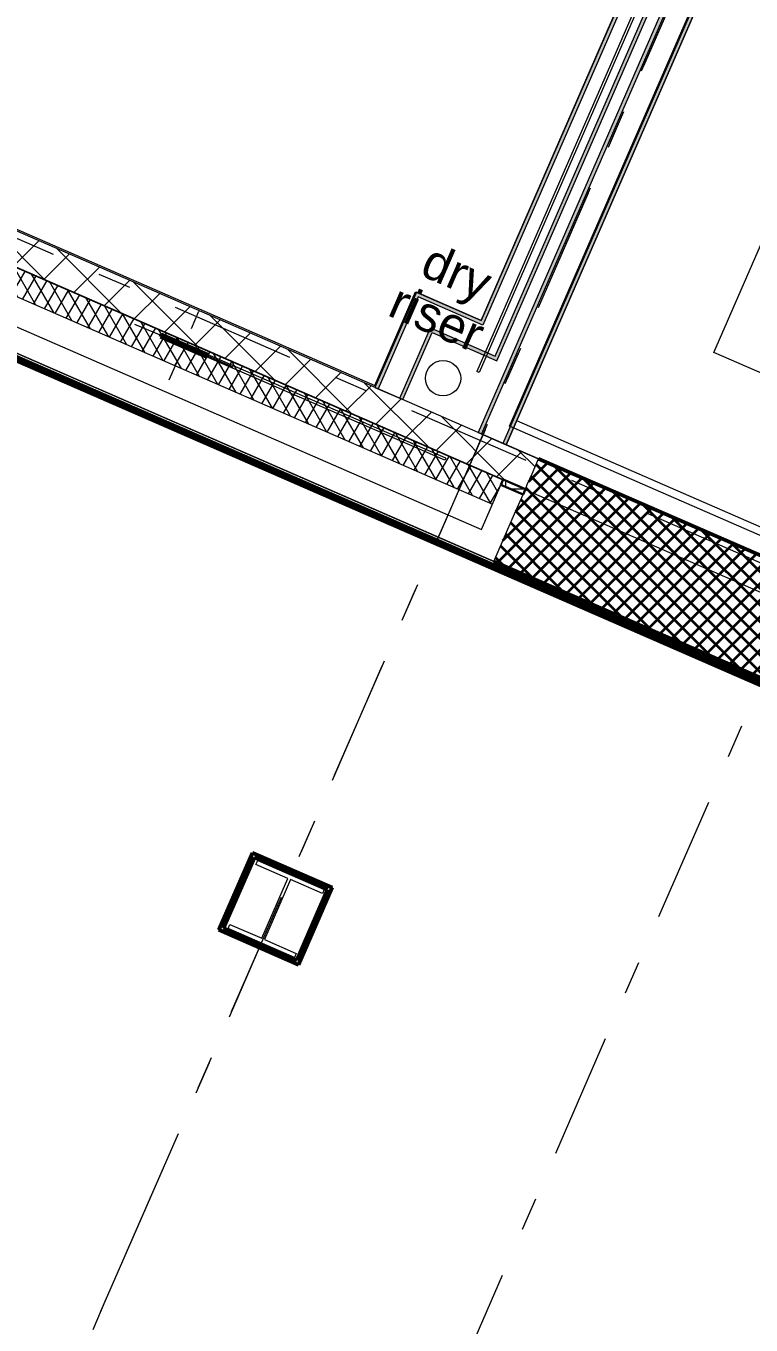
# Model space of a CAD drawing. Header units: millimetres. Extents: x -50172 to 258853, y -59787 to 25069.
# Drawn here: x 176664 to 179739, y -7835 to -2327 of the extents above; entities that cross this region are included whole.
import ezdxf
from ezdxf.enums import TextEntityAlignment as Align

# ---------------------------------------------------------------- set-up
doc = ezdxf.new("R2010")
doc.units = ezdxf.units.MM
doc.header["$MEASUREMENT"] = 0
doc.linetypes.add('Double Dashed', pattern=[1093.611073, 529.166651, -211.666656, 141.111112, -211.666656])
for name, color, linetype in [('A-05-M_Gross_Int_Circulation', 7, 'Continuous'), ('A-15-M_Bracing', 7, 'Continuous'), ('A-15-MG_Structural_Grid', 7, 'Continuous'), ('A-20-M_Floor_Slab', 7, 'Continuous'), ('A-25-M_Wall_Ext_Existing_HUB', 7, 'Continuous'), ('A-25-M_Wall_Int', 7, 'Continuous'), ('COLUMN.IFC Import', 7, 'Continuous'), ('New_A-15-MG_Structural_Grid_Phase_2', 7, 'Continuous'), ('New_A-20-M_Floor_Slab', 7, 'Continuous'), ('New_A-35-M_FFE-Zone', 7, 'Continuous')]:
    doc.layers.add(name, color=color, linetype=linetype)
for name, color, linetype, lineweight, true_color in [('A-05-M_Gross_Int_Circulation_Pen_No__74', 7, 'Continuous', 20, 0x606060), ('A-15-M_Bracing_Pen_No__28', 7, 'Continuous', 50, 0x2a2a2a), ('A-15-M_Bracing_Pen_No__81', 7, 'Continuous', 20, 0x6a6a6a), ('A-15-MG_Structural_Grid_Pen_No__163', 7, 'Continuous', 0, 0x750077), ('A-25-M_Wall_Ext_Existing_HUB_Pen_No__107', 7, 'Continuous', 15, 0xa6a6a6), ('A-25-M_Wall_Ext_Existing_HUB_Pen_No__43', 7, 'Continuous', 30, 0x444444), ('A-25-M_Wall_Int_Pen_No__107', 7, 'Continuous', 15, 0xa6a6a6), ('A-25-M_Wall_Int_Pen_No__27', 7, 'Continuous', 50, 0x2a2a2a), ('New_A-15-MG_Structural_Grid_Phase_2_Pen_No__222', 7, 'Continuous', 13, 0x65af33), ('New_A-25-M_Wall_Ext_Existing_HUB_Pen_No__27', 7, 'Continuous', 50, 0x2a2a2a), ('New_A-35-M_FFE-Zone_Pen_No__74', 7, 'Continuous', 20, 0x606060)]:
    doc.layers.add(name, color=color, linetype=linetype, lineweight=lineweight, true_color=true_color)
for name, color, linetype, lineweight in [('A-15-M_Bracing_Pen_No__20', 7, 'Continuous', 0), ('A-15-M_Bracing_Pen_No__88', 8, 'Continuous', 20), ('A-20-M_Floor_Slab_Pen_No__89', 8, 'Continuous', 20), ('A-25-M_Wall_Ext_Existing_HUB_Pen_No__1', 7, 'Continuous', 13), ('A-25-M_Wall_Int_Pen_No__1', 7, 'Continuous', 13), ('A-30-M_Stair_Pen_No__1', 7, 'Continuous', 13), ('A-30-M_Stair_Pen_No__2', 8, 'Continuous', 15), ('ArchiCAD Zone Stamps_Pen_No__9', 7, 'Continuous', 13), ('COLUMN.IFC Import_Pen_No__2', 8, 'Continuous', 15), ('New_A-20-M_Floor_Slab_Pen_No__89', 8, 'Continuous', 20), ('New_A-20-M_Roof_Pen_No__1', 7, 'Continuous', 13), ('New_A-25-M_Wall_Ext_Existing_HUB_Pen_No__155', 5, 'Continuous', 35), ('New_A-95-P_Text_1_50_GA_Pen_No__1', 7, 'Continuous', 13), ('New_ArchiCAD Zone Stamps_Pen_No__9', 7, 'Continuous', 13)]:
    doc.layers.add(name, color=color, linetype=linetype, lineweight=lineweight)
doc.styles.add('GENERATED_STYLE_1', font='')
doc.styles.add('GENERATED_STYLE_3', font='')
doc.styles.add('GENERATED_STYLE_4', font='')
doc.styles.get('GENERATED_STYLE_1').set_extended_font_data('Arial', bold=True)
doc.styles.get('GENERATED_STYLE_3').set_extended_font_data('Arial')
doc.styles.get('GENERATED_STYLE_4').set_extended_font_data('Swis721 BT')
pattern_1 = [(103.994, (168558.7, 0), (-1137.96, 451.32), [0, -965.2, 0, -1079.5, 0, -1031.875]), (73.994, (168558.7, 0), (-1195.13, 1745.3), [0, -520.7, 0, -869.95, 0, -333.375]), (33.994, (168247.2, -716.2), (785.41, 1814.82), [0, -317.5, 0, -1143, 0, -1492.25]), (23.994, (168247.2, -716.2), (250.28, 1972.77), [0, -158.75, 0, -749.3, 0, -857.25])]

# ---------------------------------------------------------------- blocks, each defined once
blk = doc.blocks.new('Computer Lab D_INB 1102_21_3', base_point=(171496.3, -13266.4))
at = {"layer": 'New_A-35-M_FFE-Zone_Pen_No__74', "linetype": 'Continuous'}
for p, q in [((187367.8, -8399.6), (175554, -3248.2)), ((177481.9, -6160.1), (177624.5, -5833.1)), ((177624.5, -5833.1), (177962.8, -5980.6)), ((177962.8, -5980.6), (177820.2, -6307.6)), ((177820.2, -6307.6), (177481.9, -6160.1))]:
    blk.add_line(p, q, dxfattribs=at)
at = {"layer": 'New_ArchiCAD Zone Stamps_Pen_No__9'}
for tag, height, style, p in [('ROOM_NAME', 250, 'GENERATED_STYLE_1', (176836.4, -11737.3)), ('zoneNameLine2', 250, 'GENERATED_STYLE_1', (176648, -12169.4)), ('ROOM_NUMBER', 200, 'GENERATED_STYLE_3', (176459.5, -12590.1)), ('measuredAreaCode', 200, 'GENERATED_STYLE_3', (176302.5, -12950.2)), ('DUMMY_649', 200, 'GENERATED_STYLE_3', (176609.9, -13084.2)), ('DUMMY_650', 200, 'GENERATED_STYLE_3', (177239.1, -13358.6)), ('DUMMY_651', 133.3, 'GENERATED_STYLE_3', (177518.4, -13465.1))]:
    blk.add_attdef(tag, text='', height=height, rotation=336.4404, dxfattribs=dict(at, style=style)).set_placement(p, align=Align.TOP_LEFT)
blk = doc.blocks.new('Technical Support_INB 1201_24_3', base_point=(177849.4, -664.5))
at = {"layer": 'New_A-35-M_FFE-Zone_Pen_No__74', "linetype": 'Continuous'}
for p, q in [((178593.7, -3575.8), (180570.7, 958.1)), ((174901.4, -2438), (178143, -3851.4)), ((178143, -3851.4), (178316, -3454.7)), ((178316, -3454.7), (178593.7, -3575.8))]:
    blk.add_line(p, q, dxfattribs=at)
at = {"layer": 'New_ArchiCAD Zone Stamps_Pen_No__9'}
for tag, height, style, p in [('ROOM_NAME', 250, 'GENERATED_STYLE_1', (176949.7, 924.4)), ('zoneNameLine2', 250, 'GENERATED_STYLE_1', (176761.2, 492.2)), ('ROOM_NUMBER', 200, 'GENERATED_STYLE_3', (176572.8, 71.5)), ('measuredAreaCode', 200, 'GENERATED_STYLE_3', (176415.8, -288.6)), ('ROOM_HOLES_PRM', 200, 'GENERATED_STYLE_3', (176723.2, -422.6)), ('DUMMY_649', 200, 'GENERATED_STYLE_3', (177212.5, -636)), ('DUMMY_650', 133.3, 'GENERATED_STYLE_3', (177491.8, -742.6))]:
    blk.add_attdef(tag, text='', height=height, rotation=336.4404, dxfattribs=dict(at, style=style)).set_placement(p, align=Align.TOP_LEFT)
blk = doc.blocks.new('Stair 03_INB 1253_40_3', base_point=(180885.9, -2222.7))
at = {"layer": 'A-05-M_Gross_Int_Circulation_Pen_No__74', "linetype": 'Continuous'}
for p, q in [((181406.9, 2103.5), (178700.7, -4102.7)), ((178700.7, -4102.7), (181172.9, -5180.7))]:
    blk.add_line(p, q, dxfattribs=at)
at = {"layer": 'ArchiCAD Zone Stamps_Pen_No__9'}
for tag, height, style, p in [('ROOM_NAME', 250, 'GENERATED_STYLE_1', (180646.6, -921.9)), ('zoneNameLine2', 250, 'GENERATED_STYLE_1', (180458.1, -1354)), ('ROOM_NUMBER', 200, 'GENERATED_STYLE_3', (180269.7, -1774.7)), ('measuredAreaCode', 200, 'GENERATED_STYLE_3', (180112.7, -2134.9)), ('DUMMY_649', 200, 'GENERATED_STYLE_3', (180420.1, -2268.9)), ('DUMMY_650', 200, 'GENERATED_STYLE_3', (180909.4, -2482.3)), ('DUMMY_651', 133.3, 'GENERATED_STYLE_3', (181188.7, -2588.8))]:
    blk.add_attdef(tag, text='', height=height, rotation=336.4404, dxfattribs=dict(at, style=style)).set_placement(p, align=Align.TOP_LEFT)
blk = doc.blocks.new('Slab_3_3', base_point=(169200.6, -115.4))
at = {"layer": 'A-20-M_Floor_Slab_Pen_No__89', "linetype": 'Continuous', "flags": 128}
for points in [[(169200.6, -115.4), (176349.7, 6537.3), (176264.6, 6629.2), (179496.7, 9637), (183785.9, 7766.9), (187907.8, 17219.8), (201698.7, 11206.2), (197247, 997.1), (217780.4, -7956.5), (215006.4, -14317.9), (212120.9, -13059.7), (210006.5, -17908.8)], [(178714.4, -4024), (180697, 522.7), (183228.7, -581.3), (181246.1, -5128)]]:
    blk.add_lwpolyline(points, close=True, dxfattribs=at)
blk = doc.blocks.new('Slab_4_3', base_point=(147232.5, -27554.7))
at = {"layer": 'New_A-20-M_Floor_Slab_Pen_No__89', "linetype": 'Continuous', "flags": 128}
blk.add_lwpolyline([(187966.5, -30364.3), (179548.2, -26693.5), (187500.1, -8457.3), (178544.8, -4552.4), (174604.1, -2834.1), (174736.9, -2529.5), (169651.4, -312), (165550.4, -4128.2), (165550.4, -4128.2), (157825.2, -11317.1)], dxfattribs=at)
blk = doc.blocks.new('Wall_49_3', base_point=(213194.1, -19661.2))
at = {"layer": 'A-25-M_Wall_Ext_Existing_HUB', "linetype": 'Continuous', "lineweight": 0, "true_color": 0x000000}
h = blk.add_hatch(dxfattribs=at)
h.set_pattern_fill('Rigid_Insulation_0003', color=178, style=0, pattern_type=2)
h.set_pattern_definition([(0, (168558.73, 0), (0, 130), []), (90, (168558.73, 0), (-130, 0), [])])
h.paths.add_polyline_path([(178781.8, -4290.8), (178687.8, -4249.8), (178677.8, -4272.8), (178771.8, -4313.7)])
at = {"layer": 'A-25-M_Wall_Ext_Existing_HUB_Pen_No__107', "linetype": 'Continuous'}
h = blk.add_hatch(dxfattribs=at)
h.set_pattern_fill('Concrete_Block_0003', color=256, style=0, pattern_type=2)
h.set_pattern_definition([(45, (168558.73, 0), (-91.9239, 91.9239), []), (135, (168558.73, 0), (91.9239, 91.9239), [])])
h.paths.add_polyline_path([(174842.5, -2573.1), (178781.8, -4290.8), (178790, -4272), (178810, -4226.2), (178837.8, -4162.5), (174898.5, -2444.8)])
h = blk.add_hatch(dxfattribs=at)
h.set_pattern_fill('Batt_Insulation_0003', color=256, style=0, pattern_type=2)
h.set_pattern_definition([(60, (168558.73, 0), (-43.30127, 25), []), (120, (168558.73, 0), (43.30127, 25), [])])
h.paths.add_polyline_path([(174842.5, -2573.1), (174796.5, -2678.5), (178641.9, -4355.3), (178677.8, -4272.8), (178687.8, -4249.8)])
h = blk.add_hatch(dxfattribs=at)
h.set_pattern_fill('613_01__ad_AR_SAND_0003', color=256, style=0, pattern_type=2)
h.set_pattern_definition(pattern_1)
h.paths.add_polyline_path([(174695.1, -2873.7), (178648.1, -4597.4), (178595.1, -4462.5), (174736, -2779.8)])
h = blk.add_hatch(dxfattribs=at)
h.set_pattern_fill('613_01__ad_AR_SAND_0003', color=256, style=0, pattern_type=2)
h.set_pattern_definition(pattern_1)
h.paths.add_polyline_path([(178595.1, -4462.5), (178648.1, -4597.4), (178771.8, -4313.7), (178677.8, -4272.8)])
at = {"layer": 'New_A-25-M_Wall_Ext_Existing_HUB_Pen_No__155', "linetype": 'Continuous'}
h = blk.add_hatch(dxfattribs=at)
h.set_pattern_fill('Grid_5x5_Diagonal_0003', color=256, style=0, pattern_type=2)
h.set_pattern_definition([(45, (168558.73, 0), (-35.35534, 35.35534), []), (135, (168558.73, 0), (35.35534, 35.35534), [])])
h.paths.add_polyline_path([(178648.1, -4597.4), (180317.7, -5325.5), (180358.7, -5231.5), (180405.4, -5124.3), (180451.4, -5018.9), (180459.6, -5000.1), (180479.6, -4954.2), (180507.4, -4890.5), (178837.8, -4162.5), (178810, -4226.2), (178790, -4272), (178781.8, -4290.8), (178735.8, -4396.2), (178689.1, -4503.5)])
at = {"layer": 'A-25-M_Wall_Ext_Existing_HUB_Pen_No__1', "linetype": 'Continuous'}
for p, q in [((174842.5, -2573.1), (178687.8, -4249.8)), ((174796.5, -2678.5), (178641.9, -4355.3)), ((174736, -2779.8), (178595.1, -4462.5)), ((178810, -4226.2), (178837.8, -4162.5)), ((178790, -4272), (178810, -4226.2)), ((178595.1, -4462.5), (178677.8, -4272.8)), ((178781.8, -4290.8), (178790, -4272)), ((178735.8, -4396.2), (178771.8, -4313.7)), ((178735.8, -4396.2), (178771.8, -4313.7)), ((178689.1, -4503.5), (178735.8, -4396.2)), ((178689.1, -4503.5), (178735.8, -4396.2)), ((178648.1, -4597.4), (178689.1, -4503.5)), ((178648.1, -4597.4), (178689.1, -4503.5))]:
    blk.add_line(p, q, dxfattribs=at)
at = {"layer": 'A-25-M_Wall_Ext_Existing_HUB_Pen_No__1', "linetype": 'Continuous', "flags": 128}
for points in [[(178837.8, -4162.5), (174898.5, -2444.8)], [(174695.1, -2873.7), (178648.1, -4597.4)]]:
    blk.add_lwpolyline(points, dxfattribs=at)
at = {"layer": 'A-25-M_Wall_Ext_Existing_HUB_Pen_No__43', "linetype": 'Continuous'}
for p, q in [((178677.8, -4272.8), (178687.8, -4249.8)), ((178771.8, -4313.7), (178677.8, -4272.8)), ((178687.8, -4249.8), (178781.8, -4290.8)), ((178781.8, -4290.8), (178771.8, -4313.7))]:
    blk.add_line(p, q, dxfattribs=at)
at = {"layer": 'New_A-25-M_Wall_Ext_Existing_HUB_Pen_No__27', "linetype": 'Continuous'}
for p, q in [((180507.4, -4890.5), (178837.8, -4162.5)), ((178648.1, -4597.4), (180317.7, -5325.5))]:
    blk.add_line(p, q, dxfattribs=at)
blk = doc.blocks.new('Wall_59_3', base_point=(181984.2, 4199.7))
at = {"layer": 'A-25-M_Wall_Int_Pen_No__107', "linetype": 'Continuous'}
for points in [[(180567.8, 951.3), (178593.8, -3575.8), (178601.5, -3595.5), (180581.5, 945.3)], [(180679.2, 919.1), (178653.2, -3727.2), (178661, -3746.9), (180692.9, 913.1)]]:
    blk.add_hatch(color=256, dxfattribs=at).paths.add_polyline_path(points)
at = {"layer": 'A-25-M_Wall_Int_Pen_No__1', "linetype": 'Continuous'}
for p, q in [((180587.5, 959), (178601.5, -3595.5)), ((178653.2, -3727.2), (180679.2, 919.1))]:
    blk.add_line(p, q, dxfattribs=at)
at = {"layer": 'A-25-M_Wall_Int_Pen_No__1', "linetype": 'Continuous', "flags": 128}
for points in [[(178661, -3746.9), (181243.2, 2174.9)], [(180567.8, 951.3), (178593.8, -3575.8)]]:
    blk.add_lwpolyline(points, dxfattribs=at)
blk = doc.blocks.new('Wall_77_3', base_point=(178700.7, -4102.7))
at = {"layer": 'A-25-M_Wall_Int_Pen_No__107', "linetype": 'Continuous'}
for points in [[(181289.5, 2159.5), (178581.6, -4050.8), (178595.3, -4056.8), (181303.3, 2153.5)], [(178700.7, -4102.7), (181408.7, 2107.5), (181394.9, 2113.5), (178687, -4096.7)]]:
    blk.add_hatch(color=256, dxfattribs=at).paths.add_polyline_path(points)
at = {"layer": 'A-25-M_Wall_Int_Pen_No__1', "linetype": 'Continuous'}
for p, q in [((181303.3, 2153.5), (178595.3, -4056.8)), ((178687, -4096.7), (181394.9, 2113.5))]:
    blk.add_line(p, q, dxfattribs=at)
at = {"layer": 'A-25-M_Wall_Int_Pen_No__1', "linetype": 'Continuous', "flags": 128}
for points in [[(181289.5, 2159.5), (178581.6, -4050.8)], [(178700.7, -4102.7), (181408.7, 2107.5)], [(178581.6, -4050.8), (178700.7, -4102.7)]]:
    blk.add_lwpolyline(points, dxfattribs=at)
blk = doc.blocks.new('Wall_142_3', base_point=(178593.8, -3575.8))
at = {"layer": 'A-25-M_Wall_Int_Pen_No__107', "linetype": 'Continuous'}
for points in [[(178593.8, -3575.8), (178319.4, -3456.1), (178327.1, -3475.9), (178601.5, -3595.5)], [(178386.6, -3627.3), (178661, -3746.9), (178653.2, -3727.2), (178378.8, -3607.5)]]:
    blk.add_hatch(color=256, dxfattribs=at).paths.add_polyline_path(points)
at = {"layer": 'A-25-M_Wall_Int_Pen_No__1', "linetype": 'Continuous'}
for p, q in [((178601.5, -3595.5), (178327.1, -3475.9)), ((178378.8, -3607.5), (178653.2, -3727.2))]:
    blk.add_line(p, q, dxfattribs=at)
at = {"layer": 'A-25-M_Wall_Int_Pen_No__1', "linetype": 'Continuous', "flags": 128}
for points in [[(178593.8, -3575.8), (178319.4, -3456.1)], [(178386.6, -3627.3), (178661, -3746.9)]]:
    blk.add_lwpolyline(points, dxfattribs=at)
blk = doc.blocks.new('Wall_143_3', base_point=(178319.4, -3456.1))
at = {"layer": 'A-25-M_Wall_Int_Pen_No__107', "linetype": 'Continuous'}
for points in [[(178319.4, -3456.1), (178143.4, -3859.7), (178157.1, -3865.7), (178327.1, -3475.9)], [(178262.6, -3911.7), (178386.6, -3627.3), (178378.8, -3607.5), (178248.8, -3905.7)]]:
    blk.add_hatch(color=256, dxfattribs=at).paths.add_polyline_path(points)
at = {"layer": 'A-25-M_Wall_Int_Pen_No__1', "linetype": 'Continuous'}
for p, q in [((178327.1, -3475.9), (178157.1, -3865.7)), ((178248.8, -3905.7), (178378.8, -3607.5))]:
    blk.add_line(p, q, dxfattribs=at)
at = {"layer": 'A-25-M_Wall_Int_Pen_No__1', "linetype": 'Continuous', "flags": 128}
for points in [[(178319.4, -3456.1), (178143.4, -3859.7)], [(178262.6, -3911.7), (178386.6, -3627.3)], [(178143.4, -3859.7), (178262.6, -3911.7)]]:
    blk.add_lwpolyline(points, dxfattribs=at)
blk = doc.blocks.new('Wall_194_3', base_point=(177481.9, -6160.1))
at = {"layer": 'A-25-M_Wall_Int_Pen_No__107', "linetype": 'Continuous'}
blk.add_hatch(color=256, dxfattribs=at).paths.add_polyline_path([(177481.9, -6160.1), (177820.2, -6307.6), (177812.5, -6287.9), (177501.7, -6152.3)])
at = {"layer": 'A-25-M_Wall_Int_Pen_No__27', "linetype": 'Continuous', "flags": 128}
for points in [[(177481.9, -6160.1), (177820.2, -6307.6)], [(177812.5, -6287.9), (177501.7, -6152.3)]]:
    blk.add_lwpolyline(points, dxfattribs=at)
blk = doc.blocks.new('Wall_195_3', base_point=(177820.2, -6307.6))
at = {"layer": 'A-25-M_Wall_Int_Pen_No__107', "linetype": 'Continuous'}
blk.add_hatch(color=256, dxfattribs=at).paths.add_polyline_path([(177820.2, -6307.6), (177962.8, -5980.6), (177943.1, -5988.3), (177812.5, -6287.9)])
at = {"layer": 'A-25-M_Wall_Int_Pen_No__27', "linetype": 'Continuous', "flags": 128}
for points in [[(177943.1, -5988.3), (177812.5, -6287.9)], [(177820.2, -6307.6), (177962.8, -5980.6)]]:
    blk.add_lwpolyline(points, dxfattribs=at)
blk = doc.blocks.new('Wall_196_3', base_point=(177962.8, -5980.6))
at = {"layer": 'A-25-M_Wall_Int_Pen_No__107', "linetype": 'Continuous'}
blk.add_hatch(color=256, dxfattribs=at).paths.add_polyline_path([(177962.8, -5980.6), (177624.5, -5833.1), (177632.3, -5852.8), (177943.1, -5988.3)])
at = {"layer": 'A-25-M_Wall_Int_Pen_No__27', "linetype": 'Continuous', "flags": 128}
for points in [[(177962.8, -5980.6), (177624.5, -5833.1)], [(177632.3, -5852.8), (177943.1, -5988.3)]]:
    blk.add_lwpolyline(points, dxfattribs=at)
blk = doc.blocks.new('Wall_197_3', base_point=(177624.5, -5833.1))
at = {"layer": 'A-25-M_Wall_Int_Pen_No__107', "linetype": 'Continuous'}
blk.add_hatch(color=256, dxfattribs=at).paths.add_polyline_path([(177624.5, -5833.1), (177481.9, -6160.1), (177501.7, -6152.3), (177632.3, -5852.8)])
at = {"layer": 'A-25-M_Wall_Int_Pen_No__27', "linetype": 'Continuous', "flags": 128}
for points in [[(177624.5, -5833.1), (177481.9, -6160.1)], [(177501.7, -6152.3), (177632.3, -5852.8)]]:
    blk.add_lwpolyline(points, dxfattribs=at)
blk = doc.blocks.new('Wall_198_3', base_point=(174611.2, -2853.5))
at = {"layer": 'A-25-M_Wall_Int_Pen_No__107', "linetype": 'Continuous'}
blk.add_hatch(color=256, dxfattribs=at).paths.add_polyline_path([(175540.1, -3274.9), (187355.8, -8427.1), (187375.5, -8419.4), (175546.1, -3261.2)])
at = {"layer": 'A-25-M_Wall_Int_Pen_No__27', "linetype": 'Continuous', "flags": 128}
for points in [[(175540.1, -3274.9), (186714.1, -8147.3)], [(187375.5, -8419.4), (175546.1, -3261.2)]]:
    blk.add_lwpolyline(points, dxfattribs=at)
blk = doc.blocks.new('Column_6_3', base_point=(178537.8, -4205.9))
at = {"layer": 'A-15-M_Bracing_Pen_No__81', "linetype": 'Continuous', "lineweight": 0, "true_color": 0x353535}
blk.add_hatch(color=250, dxfattribs=at).paths.add_polyline_path([(177433, -3720.5), (177238.2, -3635.9), (177234.3, -3645.1), (177429, -3729.7)])
at = {"layer": 'A-15-M_Bracing_Pen_No__20', "linetype": 'Continuous'}
for p, q in [((177365.5, -3609.4), (177397.4, -3536)), ((177229.8, -3637.6), (177125.9, -3592.5)), ((177437.5, -3727.9), (177541.4, -3773)), ((177301.8, -3756.1), (177269.9, -3829.5))]:
    blk.add_line(p, q, dxfattribs=at)
blk.add_point((177333.6, -3682.8), dxfattribs=at)
at = {"layer": 'A-15-M_Bracing_Pen_No__28', "linetype": 'Continuous'}
for p, q in [((177238.2, -3635.9), (177234.3, -3645.1)), ((177234.3, -3645.1), (177429, -3729.7)), ((177238.2, -3635.9), (177433, -3720.5)), ((177433, -3720.5), (177429, -3729.7))]:
    blk.add_line(p, q, dxfattribs=at)
at = {"layer": 'A-15-M_Bracing_Pen_No__88', "linetype": 'Continuous', "flags": 128}
for points in [[(178440.2, -4168.9), (177429, -3729.7)], [(178444.2, -4159.7), (177433, -3720.5)], [(178444.2, -4159.7), (178440.2, -4168.9)]]:
    blk.add_lwpolyline(points, dxfattribs=at)
blk = doc.blocks.new('Column_12_3', base_point=(178487.2, -4007.9))
at = {"layer": 'A-15-M_Bracing_Pen_No__81', "linetype": 'Continuous', "lineweight": 0, "true_color": 0x353535}
blk.add_hatch(color=250, dxfattribs=at).paths.add_polyline_path([(179533.9, -1620), (179524.7, -1616), (179397.6, -1907.5), (179406.8, -1911.5)])
at = {"layer": 'A-15-M_Bracing_Pen_No__20', "linetype": 'Continuous'}
for p, q in [((179533.5, -1608.3), (179601.3, -1452.9)), ((179392.4, -1731.8), (179319.1, -1699.8)), ((179539.1, -1795.7), (179612.4, -1827.7)), ((179398, -1919.2), (179330.2, -2074.6))]:
    blk.add_line(p, q, dxfattribs=at)
blk.add_point((179465.7, -1763.7), dxfattribs=at)
at = {"layer": 'A-15-M_Bracing_Pen_No__28', "linetype": 'Continuous'}
for p, q in [((179524.7, -1616), (179397.6, -1907.5)), ((179533.9, -1620), (179406.8, -1911.5)), ((179524.7, -1616), (179533.9, -1620)), ((179397.6, -1907.5), (179406.8, -1911.5))]:
    blk.add_line(p, q, dxfattribs=at)
at = {"layer": 'A-15-M_Bracing_Pen_No__88', "linetype": 'Continuous', "flags": 128}
for points in [[(179397.6, -1907.5), (178575.9, -3791.9)], [(179406.8, -1911.5), (178585.1, -3795.9)], [(178585.1, -3795.9), (178575.9, -3791.9)]]:
    blk.add_lwpolyline(points, dxfattribs=at)
blk = doc.blocks.new('ST01.03')
at = {"layer": 'A-30-M_Stair_Pen_No__2', "linetype": 'Continuous'}
blk.add_hatch(color=256, dxfattribs=at).paths.add_polyline_path([(750, 0, 1), (550, 0, 1)])
at = {"layer": 'A-30-M_Stair_Pen_No__1', "linetype": 'Continuous'}
for p, q in [((0, 1590), (0, 4399.048)), ((0, 4399.048), (2697, 4399.048)), ((2697, 4399.048), (2697, 0)), ((650, 1355), (650, 3799.048)), ((650, 3799.048), (2047, 3799.048)), ((2047, 3799.048), (2047, 0)), ((1300, 1120), (1300, 3199.048)), ((1300, 3199.048), (1397, 3199.048)), ((1397, 3199.048), (1397, 0)), ((0, 1590), (1300, 1120)), ((0, 0), (0, 1483.665)), ((0, 1483.665), (1300, 1013.665)), ((0, 1400), (231.414, 1400)), ((650, 1248.665), (0, 968.665)), ((650, 0), (650, 1248.665)), ((650, 1248.665), (1300, 968.665)), ((0, 1120), (1005.882, 1120)), ((1300, 0), (1300, 1013.665)), ((0, 840), (1300, 840)), ((0, 560), (1300, 560)), ((0, 280), (1300, 280)), ((2047, 0), (1397, 280)), ((2047, 0), (2697, 280)), ((0, 0), (1300, 0)), ((0, 0), (1300, 0)), ((2697, 0), (1397, 0))]:
    blk.add_line(p, q, dxfattribs=at)
blk.add_circle((650, 0), 100, dxfattribs=at)
blk = doc.blocks.new('Standard grid marker')
at = {"layer": 'A-15-MG_Structural_Grid_Pen_No__163', "linetype": 'Double Dashed'}
for p, q in [((1000, 0), (29726, 0)), ((29726, 0), (30726, 0))]:
    blk.add_line(p, q, dxfattribs=at)
blk.add_point((29726, 0), dxfattribs=at)
blk.add_point((29726, 0), dxfattribs=at)
at = {"layer": 'A-15-MG_Structural_Grid_Pen_No__163', "style": 'GENERATED_STYLE_4'}
for tag, p in [('AC_MarkerText_1_0', (-500, 41.2)), ('AC_MarkerText_1_1', (31226, 41.2))]:
    blk.add_attdef(tag, text='', height=350, rotation=90, dxfattribs=at).set_placement(p, align=Align.MIDDLE_CENTER)
blk = doc.blocks.new('Standard grid marker_3')
at = {"layer": 'A-15-MG_Structural_Grid_Pen_No__163', "linetype": 'Double Dashed'}
blk.add_line((1000, 0), (74254.8, 0), dxfattribs=at)
at = {"layer": 'A-15-MG_Structural_Grid_Pen_No__163', "style": 'GENERATED_STYLE_4'}
for tag, p in [('AC_MarkerText_1_0', (-500, 43.4)), ('AC_MarkerText_1_1', (75754.8, 43.4))]:
    blk.add_attdef(tag, text='', height=350, rotation=360, dxfattribs=at).set_placement(p, align=Align.MIDDLE_CENTER)
blk = doc.blocks.new('Column 41')
at = {"layer": 'COLUMN.IFC Import_Pen_No__2', "linetype": 'Continuous'}
for p, q in [((-153.7, 157.25), (153.7, 157.25)), ((-153.7, 138.55), (-153.7, 157.25)), ((-6, 138.55), (-153.7, 138.55)), ((-6, -138.55), (-6, 138.55)), ((6, 138.55), (6, -138.55)), ((153.7, 138.55), (6, 138.55)), ((153.7, 157.25), (153.7, 138.55)), ((-153.7, -138.55), (-6, -138.55)), ((-153.7, -157.25), (-153.7, -138.55)), ((153.7, -157.25), (-153.7, -157.25)), ((6, -138.55), (153.7, -138.55)), ((153.7, -138.55), (153.7, -157.25))]:
    blk.add_line(p, q, dxfattribs=at)
blk = doc.blocks.new('Standard grid marker[25]_3', base_point=(180738.2, 840.1))
at = {"layer": 'New_A-15-MG_Structural_Grid_Phase_2_Pen_No__222', "linetype": 'Double Dashed'}
blk.add_line((180359, -29.4), (166088.9, -32755.4), dxfattribs=at)
at = {"layer": 'New_A-15-MG_Structural_Grid_Phase_2_Pen_No__222', "style": 'GENERATED_STYLE_4'}
for tag, p in [('AC_MarkerText_1_0', (180365.2, 1584.9)), ('AC_MarkerText_1_1', (164937, -33796.8))]:
    blk.add_attdef(tag, text='', height=350, rotation=336.4404, dxfattribs=at).set_placement(p, align=Align.MIDDLE_CENTER)

msp = doc.modelspace()

# ---------------------------------------------------------------- linework, layer by layer
at = {"layer": 'New_A-20-M_Roof_Pen_No__1', "linetype": 'Continuous'}
msp.add_circle((178432.5, -3821), 75, dxfattribs=at)

# ---------------------------------------------------------------- block references
at = {"layer": 'A-05-M_Gross_Int_Circulation', "linetype": 'Continuous'}
msp.add_blockref('Stair 03_INB 1253_40_3', (180885.9, -2222.7), dxfattribs=at)
at = {"layer": 'A-15-M_Bracing', "color": 250, "lineweight": 50, "true_color": 0x2a2a2a}
for name, p in [('Column_12_3', (178487.2, -4007.9)), ('Column_6_3', (178537.8, -4205.9))]:
    msp.add_blockref(name, p, dxfattribs=at)
at = {"layer": 'A-15-MG_Structural_Grid', "color": 8, "linetype": 'Continuous', "lineweight": 15, "zscale": 1000}
for name, p, rotation in [('Standard grid marker', (189073.4, 19955.4), 246.440411583993), ('Standard grid marker', (190448.4, 19355.8), 246.440411583993), ('Standard grid marker_3', (167357.6, 813.7), 336.440411583993)]:
    msp.add_blockref(name, p, dxfattribs=dict(at, rotation=rotation))
at = {"layer": 'A-20-M_Floor_Slab', "color": 8, "linetype": 'Continuous', "lineweight": 20}
msp.add_blockref('Slab_3_3', (169200.6, -115.4), dxfattribs=at)
at = {"layer": 'A-25-M_Wall_Ext_Existing_HUB', "color": 250, "lineweight": 50, "true_color": 0x2a2a2a}
msp.add_blockref('Wall_49_3', (213194.1, -19661.2), dxfattribs=at)
at = {"layer": 'A-25-M_Wall_Int', "color": 250, "lineweight": 50, "true_color": 0x2a2a2a}
for name, p in [('Wall_59_3', (181984.2, 4199.7)), ('Wall_77_3', (178700.7, -4102.7)), ('Wall_198_3', (174611.2, -2853.5)), ('Wall_143_3', (178319.4, -3456.1)), ('Wall_142_3', (178593.8, -3575.8)), ('Wall_197_3', (177624.5, -5833.1)), ('Wall_196_3', (177962.8, -5980.6)), ('Wall_195_3', (177820.2, -6307.6)), ('Wall_194_3', (177481.9, -6160.1))]:
    msp.add_blockref(name, p, dxfattribs=at)
at = {"layer": 'A-30-M_Stair_Pen_No__1', "linetype": 'Continuous', "zscale": 1000, "rotation": 156.4404115839926}
msp.add_blockref('ST01.03', (182975.4, -1047), dxfattribs=at)
at = {"layer": 'COLUMN.IFC Import', "linetype": 'Continuous', "zscale": 1000, "rotation": 336.4404115839877}
msp.add_blockref('Column 41', (177724.7, -6070.9), dxfattribs=at)
at = {"layer": 'New_A-15-MG_Structural_Grid_Phase_2', "color": 8, "linetype": 'Continuous', "lineweight": 15}
msp.add_blockref('Standard grid marker[25]_3', (180738.2, 840.1), dxfattribs=at)
at = {"layer": 'New_A-20-M_Floor_Slab', "color": 8, "linetype": 'Continuous', "lineweight": 20}
msp.add_blockref('Slab_4_3', (147232.5, -27554.7), dxfattribs=at)
at = {"layer": 'New_A-35-M_FFE-Zone', "linetype": 'Continuous'}
for name, p in [('Technical Support_INB 1201_24_3', (177849.4, -664.5)), ('Computer Lab D_INB 1102_21_3', (171496.3, -13266.4))]:
    msp.add_blockref(name, p, dxfattribs=at)

# ---------------------------------------------------------------- texts
at = {"layer": 'New_A-95-P_Text_1_50_GA_Pen_No__1', "linetype": 'Continuous', "insert": (178521.9, -3302.1), "char_height": 150, "width": 698.589, "attachment_point": 2, "rotation": 336.4404, "line_spacing_factor": 0.845399, "style": 'GENERATED_STYLE_4'}
msp.add_mtext('\\A1;{\\fSwis721 BT|b0|i0|c0|p34;\\C5;dry riser}', dxfattribs=at)

doc.saveas('drawing.dxf')
